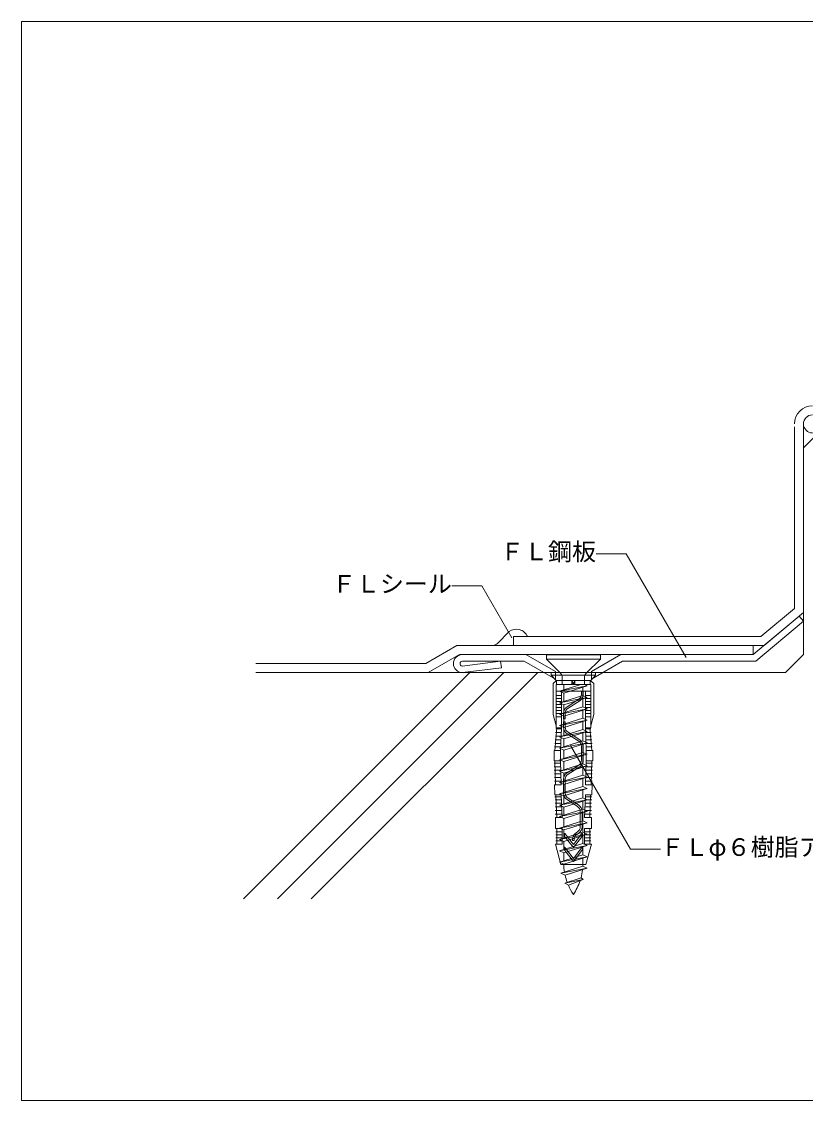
# Model space of a CAD drawing. Units: millimetres on the paper. Extents: x -135 to 135, y -94 to 92.
# Drawn here: x -135 to -4.3, y -88 to 92 of the extents above; entities that cross this region are included whole.
import ezdxf
from ezdxf.enums import TextEntityAlignment as Align

# ---------------------------------------------------------------- set-up
doc = ezdxf.new("R2010")
doc.units = ezdxf.units.MM
for name, color, linetype, lineweight in [('1-4_リベットルーフ', 6, 'Continuous', 18), ('1-5_ＦＬ鋼板・ディスク', 5, 'Continuous', 18), ('1-6_アンカー類', 4, 'Continuous', 9), ('1-A_元図・躯体', 7, 'Continuous', 18), ('1-B_その他', 4, 'Continuous', 9), ('1-C_アンカー類②', 4, 'Continuous', 9), ('E-E', 7, 'Continuous', 18), ('F-F', 7, 'Continuous', 18)]:
    doc.layers.add(name, color=color, linetype=linetype, lineweight=lineweight)
doc.styles.add('ＭＳ ゴシック', font='')
doc.styles.get('ＭＳ ゴシック').set_extended_font_data('MS Gothic')

msp = doc.modelspace()

# ---------------------------------------------------------------- linework, layer by layer
at = {"layer": '1-4_リベットルーフ'}
for p, q in [((-6.138, 24.378), (-6.138, 10.976)), ((-6.138, 24.224), (-6.138, -5.902)), ((-4.638, 24.878), (-4.638, -6.601)), ((-11.764, -10.622), (-6.138, -5.902)), ((-11.218, -12.122), (-4.638, -6.601)), ((-53.005, -12.122), (-53.005, -10.622)), ((-11.764, -10.622), (-53.005, -10.622)), ((-62.407, -12.122), (-67.603, -15.122)), ((-11.218, -12.122), (-62.407, -12.122)), ((-13.005, -13.622), (-13.005, -12.122)), ((-62.005, -13.622), (-67.202, -16.622)), ((-13.005, -13.622), (-62.005, -13.622)), ((-95.921, -15.122), (-67.603, -15.122)), ((-95.921, -16.622), (-67.202, -16.622))]:
    msp.add_line(p, q, dxfattribs=at)
for radius in [3, 1.5]:
    msp.add_arc((-3.138, 24.878), radius, 90, 180, dxfattribs=at)
at = {"layer": '1-5_ＦＬ鋼板・ディスク'}
for p, q in [((-13.005, -13.622), (-5.345, -7.195)), ((-46.005, -16.452), (-50.907, -13.622)), ((-40.005, -16.452), (-35.104, -13.622)), ((-61.551, -15.52), (-55.14, -14.731)), ((-51.202, -14.722), (-61.505, -14.722)), ((-61.505, -16.622), (-55.005, -15.822)), ((-55.14, -14.731), (-55.005, -15.822)), ((-46.005, -17.722), (-51.202, -14.722)), ((-40.005, -17.722), (-34.809, -14.722)), ((-12.605, -14.722), (-34.809, -14.722)), ((-46.005, -16.452), (-46.005, -17.722)), ((-40.005, -16.452), (-40.005, -17.722))]:
    msp.add_line(p, q, dxfattribs=at)
for points in [[(-12.605, -14.722), (-4.638, -8.037), (-5.345, -7.195)], [(-13.005, -13.622), (-13.181, -13.622), (-61.505, -13.622)]]:
    msp.add_lwpolyline(points, dxfattribs=at)
for centre, radius, end in [((-3.138, 24.878), 1.5, 270), ((-61.505, -15.122), 1.5, 270), ((-61.505, -15.122), 0.4, 263.40561)]:
    msp.add_arc(centre, radius, 90, end, dxfattribs=at)
at = {"layer": '1-6_アンカー類'}
for p, q in [((-47.505, -13.632), (-47.505, -14.372)), ((-38.505, -13.632), (-47.505, -13.632)), ((-45.138, -16.739), (-47.505, -14.372)), ((-40.872, -16.739), (-38.505, -14.372)), ((-41.165, -17.032), (-44.845, -17.032)), ((-44.845, -17.446), (-44.845, -18.632)), ((-41.165, -17.446), (-41.165, -18.632)), ((-41.757, -18.632), (-45.33, -19.744)), ((-41.165, -18.632), (-44.845, -18.632)), ((-44.603, -18.632), (-44.603, -19.518)), ((-41.407, -19.079), (-41.407, -20.423)), ((-40.676, -18.852), (-41.165, -18.632)), ((-41.407, -20.423), (-45.33, -21.644)), ((-40.676, -20.752), (-45.33, -21.644)), ((-44.603, -20.073), (-44.603, -21.418)), ((-40.676, -20.752), (-41.407, -20.423)), ((-41.407, -20.979), (-41.407, -22.322)), ((-41.403, -22.322), (-45.326, -23.543)), ((-40.673, -22.651), (-45.326, -23.543)), ((-44.603, -21.973), (-44.603, -23.318)), ((-41.407, -22.879), (-41.407, -24.223)), ((-40.673, -22.651), (-41.403, -22.322)), ((-41.407, -24.223), (-45.33, -25.444)), ((-40.676, -24.552), (-45.33, -25.444)), ((-44.603, -23.87), (-44.603, -25.218)), ((-40.676, -24.552), (-41.407, -24.223)), ((-41.407, -24.779), (-41.407, -26.126)), ((-41.407, -26.126), (-45.33, -27.347)), ((-40.676, -26.455), (-45.33, -27.347)), ((-44.603, -25.773), (-44.603, -27.121)), ((-40.676, -26.455), (-41.407, -26.126)), ((-41.407, -26.682), (-41.407, -28.025)), ((-41.403, -28.025), (-45.326, -29.245)), ((-40.673, -28.354), (-45.326, -29.245)), ((-44.603, -27.676), (-44.603, -29.021)), ((-41.407, -28.582), (-41.407, -29.926)), ((-40.673, -28.354), (-41.403, -28.025)), ((-41.407, -29.926), (-45.33, -31.147)), ((-40.676, -30.255), (-45.33, -31.147)), ((-44.603, -29.574), (-44.603, -30.92)), ((-40.676, -30.255), (-41.407, -29.926)), ((-41.407, -30.482), (-41.407, -31.829)), ((-41.407, -31.829), (-45.33, -33.05)), ((-40.676, -32.158), (-45.33, -33.05)), ((-44.603, -31.475), (-44.603, -32.823)), ((-40.676, -32.158), (-41.407, -31.829)), ((-41.407, -32.385), (-41.407, -33.732)), ((-41.407, -33.732), (-45.33, -34.953)), ((-40.676, -34.061), (-45.33, -34.953)), ((-44.603, -33.378), (-44.603, -34.726)), ((-40.676, -34.061), (-41.407, -33.732)), ((-41.407, -35.632), (-45.33, -36.852)), ((-40.676, -35.961), (-45.33, -36.852)), ((-44.603, -35.281), (-44.603, -36.626)), ((-41.407, -34.288), (-41.407, -35.632)), ((-40.676, -35.961), (-41.407, -35.632)), ((-41.407, -37.532), (-45.33, -38.752)), ((-44.603, -37.181), (-44.603, -38.526)), ((-41.407, -36.188), (-41.407, -37.532)), ((-40.676, -37.861), (-41.407, -37.532)), ((-40.676, -37.861), (-45.33, -38.752)), ((-41.403, -39.431), (-45.326, -40.651)), ((-44.603, -39.081), (-44.603, -40.426)), ((-41.407, -38.088), (-41.407, -39.432)), ((-40.673, -39.759), (-41.403, -39.431)), ((-41.407, -41.332), (-45.33, -42.552)), ((-40.673, -39.759), (-45.326, -40.651)), ((-44.603, -40.978), (-44.603, -42.326)), ((-41.407, -39.988), (-41.407, -41.332)), ((-40.676, -41.661), (-41.407, -41.332)), ((-40.676, -41.661), (-45.33, -42.552)), ((-44.603, -42.881), (-44.603, -44.226)), ((-41.407, -41.888), (-41.407, -43.232)), ((-41.407, -43.232), (-45.33, -44.452)), ((-40.676, -43.56), (-45.33, -44.452)), ((-44.603, -44.781), (-44.603, -46.126)), ((-40.676, -43.56), (-41.407, -43.232)), ((-41.407, -43.788), (-41.407, -45.132)), ((-41.407, -45.132), (-45.33, -46.352)), ((-40.676, -45.46), (-45.33, -46.352)), ((-44.603, -46.681), (-44.603, -48.026)), ((-40.676, -45.46), (-41.407, -45.132)), ((-41.407, -45.688), (-41.407, -47.032)), ((-41.407, -47.032), (-45.33, -48.252)), ((-40.676, -47.36), (-45.33, -48.252)), ((-40.676, -47.36), (-41.407, -47.032)), ((-41.407, -47.588), (-41.407, -48.559)), ((-41.421, -48.932), (-45.092, -50.104)), ((-40.69, -49.26), (-41.421, -48.932)), ((-41.36, -51.165), (-44.401, -51.748))]:
    msp.add_line(p, q, dxfattribs=at)
for points in [[(-38.505, -13.632), (-38.505, -14.372), (-47.505, -14.372)], [(-45.33, -21.644), (-44.603, -21.973), (-40.676, -20.752)], [(-45.326, -23.543), (-44.6, -23.871), (-40.673, -22.651)], [(-45.33, -25.444), (-44.603, -25.773), (-40.676, -24.552)], [(-45.33, -27.347), (-44.603, -27.676), (-40.676, -26.455)], [(-45.326, -29.245), (-44.6, -29.574), (-40.673, -28.354)], [(-45.33, -31.147), (-44.603, -31.475), (-40.676, -30.255)], [(-45.33, -33.05), (-44.603, -33.378), (-40.676, -32.158)], [(-45.33, -34.953), (-44.603, -35.281), (-40.676, -34.061)], [(-45.33, -36.852), (-44.603, -37.181), (-40.676, -35.961)], [(-45.33, -38.752), (-44.603, -39.081), (-40.676, -37.861)], [(-45.326, -40.651), (-44.6, -40.98), (-40.673, -39.759)], [(-45.33, -42.552), (-44.603, -42.881), (-40.676, -41.661)], [(-45.33, -44.452), (-44.603, -44.781), (-40.676, -43.56)], [(-45.33, -46.352), (-44.603, -46.681), (-40.676, -45.46)], [(-45.33, -48.252), (-44.603, -48.581), (-40.676, -47.36)], [(-41.73, -50.836), (-44.401, -51.748), (-43.836, -52.111)], [(-43.836, -52.111), (-41.36, -51.165), (-41.73, -50.836)]]:
    msp.add_lwpolyline(points, dxfattribs=at)
for points in [[(-40.676, -18.852), (-45.33, -19.744), (-44.603, -20.073)], [(-44.37, -50.43), (-40.69, -49.26), (-45.092, -50.104)]]:
    msp.add_lwpolyline(points, close=True, dxfattribs=at)
for centre, radius, start, end in [((-45.845, -17.446), 1, 0, 45), ((-40.165, -17.446), 1, 135, 180), ((-35.222, -48.392), 9.383, 181.153, 189.302), ((-50.789, -48.392), 9.383, 356.704, 358.981), ((-50.789, -48.392), 9.383, 344.901, 353.165), ((-35.222, -48.392), 9.383, 192.558, 200.133), ((-35.222, -48.392), 9.383, 203.352, 213.951), ((-50.789, -48.392), 9.383, 326.049, 341.511)]:
    msp.add_arc(centre, radius, start, end, dxfattribs=at)
at = {"layer": '1-A_元図・躯体'}
for p, q in [((-4.638, 20.878), (-2.138, 23.378)), ((-4.638, -13.622), (-4.638, 20.878)), ((-7.638, -16.622), (-4.638, -13.622)), ((-98.014, -54.386), (-60.25, -16.622)), ((-95.921, -16.622), (-7.638, -16.622)), ((-92.357, -54.386), (-54.593, -16.622)), ((-86.7, -54.386), (-48.936, -16.622))]:
    msp.add_line(p, q, dxfattribs=at)
at = {"layer": '1-B_その他'}
msp.add_line((-53.73, -9.79), (-55.679, -11.738), dxfattribs=at)
for centre, start, end in [((-52.507, -11.372), 22.02431, 127.68501), ((-56.962, -10.204), 286.4068, 309.9045)]:
    msp.add_arc(centre, 2, start, end, dxfattribs=at)
at = {"layer": '1-C_アンカー類②'}
for p, q in [((-46.68, -17.072), (-46.68, -16.622)), ((-39.33, -16.622), (-46.68, -16.622)), ((-39.33, -17.072), (-46.68, -17.072)), ((-45.895, -17.922), (-46.68, -17.072)), ((-45.795, -17.922), (-46.395, -18.422)), ((-40.115, -17.922), (-45.895, -17.922)), ((-45.795, -18.622), (-45.795, -17.922)), ((-43.255, -18.622), (-43.255, -17.922)), ((-42.755, -18.622), (-42.755, -17.922)), ((-39.615, -18.422), (-40.215, -17.922)), ((-40.215, -18.622), (-40.215, -17.922)), ((-40.115, -17.922), (-39.33, -17.072)), ((-39.33, -17.072), (-39.33, -16.622)), ((-46.395, -23.622), (-46.395, -18.422)), ((-40.115, -18.622), (-45.895, -18.622)), ((-45.895, -25.822), (-45.895, -18.622)), ((-40.115, -19.722), (-45.895, -19.722)), ((-45.005, -25.822), (-45.005, -19.722)), ((-43.255, -18.622), (-43.005, -18.422)), ((-42.755, -18.622), (-43.005, -18.422)), ((-41.655, -20.227), (-41.655, -19.722)), ((-41.355, -20.227), (-41.355, -19.722)), ((-41.005, -25.822), (-41.005, -19.722)), ((-40.115, -25.822), (-40.115, -18.622)), ((-39.615, -23.622), (-39.615, -18.422)), ((-45.005, -20.422), (-45.895, -20.422)), ((-44.978, -20.922), (-45.895, -20.922)), ((-45.005, -21.422), (-45.895, -21.422)), ((-44.061, -22.326), (-42.113, -21.067)), ((-43.898, -22.578), (-41.95, -21.319)), ((-40.115, -20.422), (-41.005, -20.422)), ((-40.115, -20.922), (-41.005, -20.922)), ((-40.115, -21.422), (-41.005, -21.422)), ((-45.005, -21.922), (-45.895, -21.922)), ((-45.005, -22.422), (-45.895, -22.422)), ((-45.005, -22.922), (-45.895, -22.922)), ((-40.115, -21.922), (-41.005, -21.922)), ((-40.115, -22.422), (-41.005, -22.422)), ((-40.115, -22.922), (-41.005, -22.922)), ((-45.895, -25.522), (-46.395, -23.622)), ((-45.005, -23.422), (-45.895, -23.422)), ((-45.005, -24.022), (-45.895, -24.022)), ((-44.655, -24.322), (-44.655, -23.418)), ((-44.355, -24.322), (-44.655, -24.322)), ((-44.655, -25.727), (-44.655, -24.822)), ((-44.355, -24.822), (-44.655, -24.822)), ((-44.355, -24.322), (-44.355, -23.418)), ((-44.355, -25.727), (-44.355, -24.822)), ((-40.115, -23.422), (-41.005, -23.422)), ((-40.115, -24.022), (-41.005, -24.022)), ((-39.615, -23.622), (-40.115, -25.522)), ((-46.069, -29.622), (-45.734, -25.822)), ((-45.035, -26.622), (-45.957, -26.622)), ((-45.013, -26.022), (-45.905, -26.022)), ((-45.005, -25.822), (-45.895, -25.822)), ((-45.146, -29.622), (-45.005, -25.822)), ((-44.061, -26.819), (-42.113, -28.078)), ((-43.898, -26.567), (-41.95, -27.826)), ((-40.115, -25.822), (-41.005, -25.822)), ((-40.864, -29.626), (-41.005, -25.822)), ((-40.106, -26.022), (-41.004, -26.022)), ((-40.053, -26.622), (-40.976, -26.622)), ((-39.942, -29.622), (-40.277, -25.822)), ((-45.102, -28.422), (-46.116, -28.422)), ((-45.08, -27.822), (-46.063, -27.822)), ((-45.057, -27.222), (-46.01, -27.222)), ((-40, -27.222), (-40.953, -27.222)), ((-39.948, -27.822), (-40.931, -27.822)), ((-39.895, -28.422), (-40.909, -28.422)), ((-46.23, -31.322), (-46.23, -29.622)), ((-45.146, -29.622), (-46.23, -29.622)), ((-45.124, -29.022), (-46.169, -29.022)), ((-45.155, -31.322), (-45.146, -29.614)), ((-41.655, -31.227), (-41.655, -28.918)), ((-41.355, -31.227), (-41.355, -28.918)), ((-39.842, -29.022), (-40.887, -29.022)), ((-39.78, -29.622), (-40.864, -29.622)), ((-40.855, -31.322), (-40.864, -29.626)), ((-39.78, -31.322), (-39.78, -29.622)), ((-45.155, -31.322), (-46.23, -31.322)), ((-45.145, -31.722), (-46.212, -31.722)), ((-45.13, -32.322), (-46.197, -32.322)), ((-45.969, -35.322), (-46.069, -31.322)), ((-45.055, -35.322), (-45.155, -31.322)), ((-44.061, -33.326), (-42.113, -32.067)), ((-43.898, -33.578), (-41.95, -32.319)), ((-40.955, -35.322), (-40.855, -31.322)), ((-39.814, -32.322), (-40.88, -32.322)), ((-39.799, -31.722), (-40.865, -31.722)), ((-39.78, -31.322), (-40.855, -31.322)), ((-40.042, -35.322), (-39.942, -31.322)), ((-45.115, -32.922), (-46.182, -32.922)), ((-45.1, -33.522), (-46.167, -33.522)), ((-45.085, -34.122), (-46.152, -34.122)), ((-39.844, -33.522), (-40.91, -33.522)), ((-39.859, -34.122), (-40.909, -34.122)), ((-39.829, -32.922), (-40.895, -32.922)), ((-45.07, -34.722), (-46.137, -34.722)), ((-45.055, -35.322), (-46.13, -35.322)), ((-44.655, -36.727), (-44.655, -34.418)), ((-44.355, -36.727), (-44.355, -34.418)), ((-39.88, -35.322), (-40.955, -35.322)), ((-39.874, -34.722), (-40.94, -34.722)), ((-39.919, -37.022), (-39.88, -35.322)), ((-45.042, -37.322), (-46.069, -37.322)), ((-45.755, -40.822), (-45.93, -37.022)), ((-44.88, -40.822), (-45.055, -37.022)), ((-43.898, -37.567), (-42.15, -38.696)), ((-41.13, -40.822), (-40.955, -37.022)), ((-39.941, -37.322), (-40.977, -37.322)), ((-39.919, -37.022), (-40.955, -37.022)), ((-40.255, -40.822), (-40.169, -37.022)), ((-45.019, -37.822), (-46.06, -37.822)), ((-44.972, -38.422), (-46.05, -38.422)), ((-44.949, -39.022), (-46.039, -39.022)), ((-44.061, -37.819), (-42.313, -38.948)), ((-39.979, -39.022), (-41.061, -39.022)), ((-39.966, -38.422), (-41.038, -38.422)), ((-39.952, -37.822), (-40.992, -37.822)), ((-44.926, -39.622), (-46.028, -39.622)), ((-44.903, -40.222), (-46.017, -40.222)), ((-46.005, -42.622), (-46.005, -40.822)), ((-44.88, -40.822), (-46.005, -40.822)), ((-41.855, -42.357), (-41.855, -39.788)), ((-41.555, -42.357), (-41.555, -39.788)), ((-40.005, -40.822), (-41.13, -40.822)), ((-40.007, -40.222), (-41.107, -40.222)), ((-39.993, -39.622), (-41.084, -39.622)), ((-40.005, -42.622), (-40.005, -40.822)), ((-44.88, -42.622), (-46.005, -42.622)), ((-44.88, -43.172), (-45.93, -43.172)), ((-45.755, -45.222), (-45.755, -42.622)), ((-44.88, -45.222), (-44.88, -42.622)), ((-42.561, -43.357), (-42.313, -43.197)), ((-41.13, -45.222), (-41.13, -42.622)), ((-40.005, -42.622), (-41.13, -42.622)), ((-40.08, -43.172), (-41.13, -43.172)), ((-40.255, -45.222), (-40.255, -42.622)), ((-44.88, -43.672), (-45.93, -43.672)), ((-44.88, -44.172), (-45.93, -44.172)), ((-44.88, -44.672), (-45.93, -44.672)), ((-44.505, -43.519), (-44.505, -43.702)), ((-43.005, -45.322), (-44.416, -43.489)), ((-43.005, -45.822), (-44.402, -44.007)), ((-43.155, -44.622), (-43.155, -44.449)), ((-42.855, -44.622), (-43.155, -44.622)), ((-43.005, -45.322), (-41.595, -43.489)), ((-43.005, -45.822), (-41.609, -44.007)), ((-42.855, -44.622), (-42.855, -44.449)), ((-42.398, -43.609), (-42.15, -43.449)), ((-41.505, -43.519), (-41.505, -43.702)), ((-40.08, -43.672), (-41.13, -43.672)), ((-40.08, -44.172), (-41.13, -44.172)), ((-40.08, -44.672), (-41.13, -44.672)), ((-45.105, -48.622), (-46.005, -45.222)), ((-44.88, -45.222), (-46.005, -45.222)), ((-44.505, -45.819), (-44.505, -46.002)), ((-43.005, -47.622), (-44.416, -45.789)), ((-43.005, -48.122), (-44.402, -46.307)), ((-43.005, -47.622), (-41.595, -45.789)), ((-43.005, -48.122), (-41.609, -46.307)), ((-41.505, -45.819), (-41.505, -46.002)), ((-40.006, -45.222), (-41.13, -45.222)), ((-40.905, -48.622), (-40.005, -45.222)), ((-40.905, -48.622), (-45.105, -48.622))]:
    msp.add_line(p, q, dxfattribs=at)
for points in [[(-42.755, -17.922), (-43.005, -18.422), (-43.255, -17.922)], [(-45.055, -37.022), (-46.092, -37.022), (-46.13, -35.322)]]:
    msp.add_lwpolyline(points, dxfattribs=at)
for centre, radius, start, end in [((-42.655, -20.227), 1, 302.858, 0), ((-42.655, -20.227), 1.3, 302.858, 0), ((-43.355, -23.418), 1.3, 122.858, 180), ((-43.355, -23.418), 1, 122.858, 180), ((-43.355, -25.727), 1.3, 180, 237.142), ((-43.355, -25.727), 1, 180, 237.142), ((-42.655, -28.918), 1, 0, 57.142), ((-42.655, -28.918), 1.3, 0, 57.142), ((-42.655, -31.227), 1, 302.858, 0), ((-42.655, -31.227), 1.3, 302.858, 0), ((-43.355, -34.418), 1.3, 122.858, 180), ((-43.355, -34.418), 1, 122.858, 180), ((-43.355, -36.727), 1.3, 180, 237.142), ((-43.355, -36.727), 1, 180, 237.142), ((-42.855, -39.788), 1, 0, 57.142), ((-42.855, -39.788), 1.3, 0, 57.142), ((-42.855, -42.357), 1, 302.858, 0), ((-42.855, -42.357), 1.3, 302.858, 0), ((-44.455, -43.519), 0.05, 37.569, 180), ((-44.005, -43.702), 0.5, 180, 217.569), ((-41.855, -44.449), 1.3, 122.858, 180), ((-41.855, -44.449), 1, 122.858, 180), ((-42.005, -43.702), 0.5, 322.431, 0), ((-41.555, -43.519), 0.05, 0, 142.431), ((-44.455, -45.819), 0.05, 37.569, 180), ((-44.005, -46.002), 0.5, 180, 217.569), ((-42.005, -46.002), 0.5, 322.431, 0), ((-41.555, -45.819), 0.05, 0, 142.431)]:
    msp.add_arc(centre, radius, start, end, dxfattribs=at)
at = {"layer": 'E-E'}
for p, q in [((-58.257, -2.155), (-63.257, -2.155)), ((-53.257, -10.815), (-58.257, -2.155)), ((-43.489, -28.76), (-33.489, -46.08)), ((-33.489, -46.08), (-28.489, -46.08))]:
    msp.add_line(p, q, dxfattribs=at)
msp.add_lwpolyline([(-24.223, -14.099), (-34.223, 3.222), (-39.223, 3.222)], dxfattribs=at)
at = {"layer": 'F-F'}
msp.add_line((-135, 92), (-135, -88), dxfattribs=at)
msp.add_lwpolyline([(-135, 92), (135, 92), (135, -88), (-135, -88)], dxfattribs=at)

# ---------------------------------------------------------------- texts
at = {"layer": 'E-E', "style": 'ＭＳ ゴシック'}
for s, p in [('ＦＬ鋼板', (-55.223, 1.222)), ('ＦＬシール', (-83.257, -4.155)), ('ＦＬφ６樹脂アンカー', (-28.489, -48.08))]:
    msp.add_text(s, height=2.933, dxfattribs=at).set_placement(p, align=Align.BOTTOM_LEFT)

doc.saveas('drawing.dxf')
